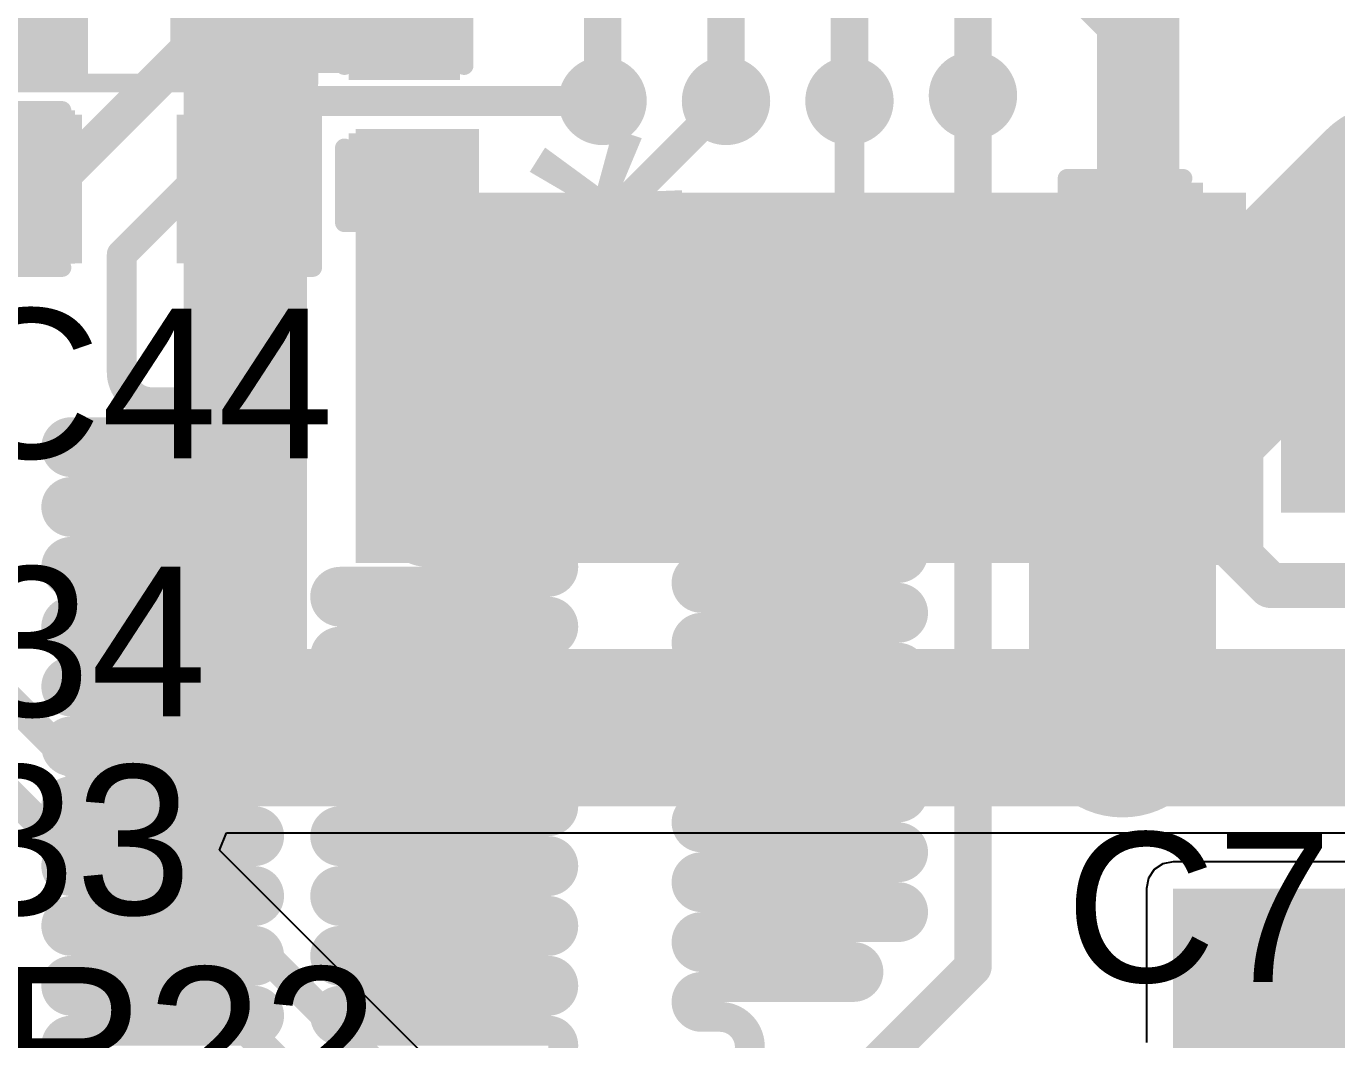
# Model space of a CAD drawing. Header units: millimetres. Extents: x -0.43 to 2.06, y -0.4 to 2.49.
# Drawn here: x 1.03 to 1.3803, y 1.5126 to 1.7835 of the extents above; entities that cross this region are included whole.
import ezdxf

# ---------------------------------------------------------------- set-up
doc = ezdxf.new("R2010")
doc.units = ezdxf.units.MM
doc.header["$MEASUREMENT"] = 0
for name, color, linetype in [('BottomLayer', 5, 'Continuous'), ('TopLayer', 1, 'Continuous'), ('TopOverlay', 2, 'Continuous'), ('TopPaste', 8, 'Continuous'), ('TopSolder', 216, 'Continuous'), ('ViaHoleLayer', 16, 'Continuous')]:
    doc.layers.add(name, color=color, linetype=linetype)
doc.styles.add('Arial', font='', dxfattribs={"height": 0.2})
doc.styles.get('Arial').set_extended_font_data('Arial')

# ---------------------------------------------------------------- blocks, each defined once
blk = doc.blocks.new('CAP_0603_15')
at = {"layer": 'TopLayer'}
for points in [[(-0.015, 0.0175), (-0.015, -0.0175), (-0.045, -0.0175), (-0.045, 0.0175)], [(0.045, 0.0175), (0.045, -0.0175), (0.015, -0.0175), (0.015, 0.0175)]]:
    blk.add_hatch(color=1, dxfattribs=at).paths.add_polyline_path(points)
at = {"layer": 'TopPaste'}
for points in [[(-0.015, 0.0175), (-0.015, -0.0175), (-0.045, -0.0175), (-0.045, 0.0175)], [(0.045, 0.0175), (0.045, -0.0175), (0.015, -0.0175), (0.015, 0.0175)]]:
    blk.add_hatch(color=8, dxfattribs=at).paths.add_polyline_path(points)
at = {"layer": 'TopSolder'}
for points in [[(-0.01264, 0.01986), (-0.01264, -0.01986), (-0.04736, -0.01986), (-0.04736, 0.01986)], [(0.04736, 0.01986), (0.04736, -0.01986), (0.01264, -0.01986), (0.01264, 0.01986)]]:
    blk.add_hatch(color=216, dxfattribs=at).paths.add_polyline_path(points)
at = {"layer": 'TopOverlay', "const_width": 0.005}
for points in [[(-0.049, -0.021), (-0.049, 0.021)], [(-0.049, 0.021), (-0.018, 0.021)], [(0.018, 0.021), (0.049, 0.021)], [(0.049, -0.021), (0.049, 0.021)], [(-0.049, -0.021), (-0.018, -0.021)], [(0.018, -0.021), (0.049, -0.021)]]:
    blk.add_lwpolyline(points, dxfattribs=at)
at = {"layer": 'TopOverlay', "const_width": 0.0025}
for points in [[(-0.05025, 0.021, 1), (-0.04775, 0.021, 1)], [(-0.05025, 0.021, 1), (-0.04775, 0.021, 1)], [(-0.01925, 0.021, 1), (-0.01675, 0.021, 1)], [(0.01675, 0.021, 1), (0.01925, 0.021, 1)], [(0.04775, 0.021, 1), (0.05025, 0.021, 1)], [(0.04775, 0.021, 1), (0.05025, 0.021, 1)], [(-0.05025, -0.021, 1), (-0.04775, -0.021, 1)], [(-0.05025, -0.021, 1), (-0.04775, -0.021, 1)], [(-0.01925, -0.021, 1), (-0.01675, -0.021, 1)], [(0.01675, -0.021, 1), (0.01925, -0.021, 1)], [(0.04775, -0.021, 1), (0.05025, -0.021, 1)], [(0.04775, -0.021, 1), (0.05025, -0.021, 1)]]:
    blk.add_lwpolyline(points, format="xyb", close=True, dxfattribs=at)
blk = doc.blocks.new('CAP_0603_17')
at = {"layer": 'TopLayer'}
for points in [[(-0.015, 0.0175), (-0.015, -0.0175), (-0.045, -0.0175), (-0.045, 0.0175)], [(0.045, 0.0175), (0.045, -0.0175), (0.015, -0.0175), (0.015, 0.0175)]]:
    blk.add_hatch(color=1, dxfattribs=at).paths.add_polyline_path(points)
at = {"layer": 'TopPaste'}
for points in [[(-0.015, 0.0175), (-0.015, -0.0175), (-0.045, -0.0175), (-0.045, 0.0175)], [(0.045, 0.0175), (0.045, -0.0175), (0.015, -0.0175), (0.015, 0.0175)]]:
    blk.add_hatch(color=8, dxfattribs=at).paths.add_polyline_path(points)
at = {"layer": 'TopSolder'}
for points in [[(-0.01264, 0.01986), (-0.01264, -0.01986), (-0.04736, -0.01986), (-0.04736, 0.01986)], [(0.04736, 0.01986), (0.04736, -0.01986), (0.01264, -0.01986), (0.01264, 0.01986)]]:
    blk.add_hatch(color=216, dxfattribs=at).paths.add_polyline_path(points)
at = {"layer": 'TopOverlay', "const_width": 0.005}
for points in [[(-0.049, 0.021), (-0.049, -0.021)], [(-0.049, 0.021), (-0.018, 0.021)], [(0.018, 0.021), (0.049, 0.021)], [(0.049, 0.021), (0.049, -0.021)], [(-0.049, -0.021), (-0.018, -0.021)], [(0.018, -0.021), (0.049, -0.021)]]:
    blk.add_lwpolyline(points, dxfattribs=at)
at = {"layer": 'TopOverlay', "const_width": 0.0025}
for points in [[(-0.05025, 0.021, 1), (-0.04775, 0.021, 1)], [(-0.05025, 0.021, 1), (-0.04775, 0.021, 1)], [(-0.01925, 0.021, 1), (-0.01675, 0.021, 1)], [(0.01675, 0.021, 1), (0.01925, 0.021, 1)], [(0.04775, 0.021, 1), (0.05025, 0.021, 1)], [(0.04775, 0.021, 1), (0.05025, 0.021, 1)], [(-0.05025, -0.021, 1), (-0.04775, -0.021, 1)], [(-0.05025, -0.021, 1), (-0.04775, -0.021, 1)], [(-0.01925, -0.021, 1), (-0.01675, -0.021, 1)], [(0.01675, -0.021, 1), (0.01925, -0.021, 1)], [(0.04775, -0.021, 1), (0.05025, -0.021, 1)], [(0.04775, -0.021, 1), (0.05025, -0.021, 1)]]:
    blk.add_lwpolyline(points, format="xyb", close=True, dxfattribs=at)
blk = doc.blocks.new('SOT_23_5_48')
at = {"layer": 'TopLayer'}
for points in [[(-0.07283, 0.04921), (-0.02953, 0.04921), (-0.02953, 0.02559), (-0.07283, 0.02559)], [(0.02953, 0.04921), (0.07283, 0.04921), (0.07283, 0.02559), (0.02953, 0.02559)], [(-0.07283, 0.01181), (-0.02953, 0.01181), (-0.02953, -0.01181), (-0.07283, -0.01181)], [(-0.07283, -0.02559), (-0.02953, -0.02559), (-0.02953, -0.04921), (-0.07283, -0.04921)], [(0.02953, -0.02559), (0.07283, -0.02559), (0.07283, -0.04921), (0.02953, -0.04921)]]:
    blk.add_hatch(color=1, dxfattribs=at).paths.add_polyline_path(points)
at = {"layer": 'TopPaste'}
for points in [[(-0.07283, 0.04921), (-0.02953, 0.04921), (-0.02953, 0.02559), (-0.07283, 0.02559)], [(0.02953, 0.04921), (0.07283, 0.04921), (0.07283, 0.02559), (0.02953, 0.02559)], [(-0.07283, 0.01181), (-0.02953, 0.01181), (-0.02953, -0.01181), (-0.07283, -0.01181)], [(-0.07283, -0.02559), (-0.02953, -0.02559), (-0.02953, -0.04921), (-0.07283, -0.04921)], [(0.02953, -0.02559), (0.07283, -0.02559), (0.07283, -0.04921), (0.02953, -0.04921)]]:
    blk.add_hatch(color=8, dxfattribs=at).paths.add_polyline_path(points)
at = {"layer": 'TopSolder'}
for points in [[(-0.07683, 0.05321), (-0.02553, 0.05321), (-0.02553, 0.02159), (-0.07683, 0.02159)], [(0.02553, 0.05321), (0.07683, 0.05321), (0.07683, 0.02159), (0.02553, 0.02159)], [(-0.07683, 0.01581), (-0.02553, 0.01581), (-0.02553, -0.01581), (-0.07683, -0.01581)], [(-0.07683, -0.02159), (-0.02553, -0.02159), (-0.02553, -0.05321), (-0.07683, -0.05321)], [(0.02553, -0.02159), (0.07683, -0.02159), (0.07683, -0.05321), (0.02553, -0.05321)]]:
    blk.add_hatch(color=216, dxfattribs=at).paths.add_polyline_path(points)
at = {"layer": 'TopOverlay', "const_width": 0.005}
for points in [[(0.03439, 0.059), (-0.03461, 0.059)], [(-0.03461, 0.059), (-0.03461, 0.05506)], [(0.03439, 0.059), (0.03439, 0.05506)], [(-0.079, 0.037), (-0.084, 0.042)], [(-0.084, 0.042), (-0.084, 0.032)], [(-0.079, 0.037), (-0.084, 0.032)], [(0.03465, 0.01732), (0.03465, -0.01646)], [(-0.03461, -0.05506), (-0.03461, -0.059)], [(0.03439, -0.05506), (0.03439, -0.059)], [(0.03439, -0.059), (-0.03461, -0.059)]]:
    blk.add_lwpolyline(points, dxfattribs=at)
at = {"layer": 'TopOverlay', "const_width": 0.0025}
for points in [[(-0.03586, 0.059, 1), (-0.03336, 0.059, 1)], [(-0.03586, 0.059, 1), (-0.03336, 0.059, 1)], [(0.03314, 0.059, 1), (0.03564, 0.059, 1)], [(0.03314, 0.059, 1), (0.03564, 0.059, 1)], [(-0.03586, 0.05506, 1), (-0.03336, 0.05506, 1)], [(0.03314, 0.05506, 1), (0.03564, 0.05506, 1)], [(-0.08525, 0.042, 1), (-0.08275, 0.042, 1)], [(-0.08525, 0.042, 1), (-0.08275, 0.042, 1)], [(-0.08025, 0.037, 1), (-0.07775, 0.037, 1)], [(-0.08025, 0.037, 1), (-0.07775, 0.037, 1)], [(-0.08525, 0.032, 1), (-0.08275, 0.032, 1)], [(-0.08525, 0.032, 1), (-0.08275, 0.032, 1)], [(0.0334, 0.01732, 1), (0.0359, 0.01732, 1)], [(0.0334, -0.01646, 1), (0.0359, -0.01646, 1)], [(-0.03586, -0.05506, 1), (-0.03336, -0.05506, 1)], [(0.03314, -0.05506, 1), (0.03564, -0.05506, 1)], [(-0.03586, -0.059, 1), (-0.03336, -0.059, 1)], [(-0.03586, -0.059, 1), (-0.03336, -0.059, 1)], [(0.03314, -0.059, 1), (0.03564, -0.059, 1)], [(0.03314, -0.059, 1), (0.03564, -0.059, 1)]]:
    blk.add_lwpolyline(points, format="xyb", close=True, dxfattribs=at)
blk = doc.blocks.new('RES_0603_71')
at = {"layer": 'TopLayer'}
for points in [[(-0.015, 0.0175), (-0.015, -0.0175), (-0.045, -0.0175), (-0.045, 0.0175)], [(0.045, 0.0175), (0.045, -0.0175), (0.015, -0.0175), (0.015, 0.0175)]]:
    blk.add_hatch(color=1, dxfattribs=at).paths.add_polyline_path(points)
at = {"layer": 'TopPaste'}
for points in [[(-0.015, 0.0175), (-0.015, -0.0175), (-0.045, -0.0175), (-0.045, 0.0175)], [(0.045, 0.0175), (0.045, -0.0175), (0.015, -0.0175), (0.015, 0.0175)]]:
    blk.add_hatch(color=8, dxfattribs=at).paths.add_polyline_path(points)
at = {"layer": 'TopSolder'}
for points in [[(-0.011, 0.0215), (-0.011, -0.0215), (-0.049, -0.0215), (-0.049, 0.0215)], [(0.049, 0.0215), (0.049, -0.0215), (0.011, -0.0215), (0.011, 0.0215)]]:
    blk.add_hatch(color=216, dxfattribs=at).paths.add_polyline_path(points)
at = {"layer": 'TopOverlay', "const_width": 0.005}
for points in [[(0.048, 0.021), (-0.048, 0.021)], [(-0.048, 0.021), (-0.048, -0.021)], [(0.048, 0.021), (0.048, -0.021)], [(0.048, -0.021), (-0.048, -0.021)]]:
    blk.add_lwpolyline(points, dxfattribs=at)
at = {"layer": 'TopOverlay', "const_width": 0.0025}
for points in [[(-0.04925, 0.021, 1), (-0.04675, 0.021, 1)], [(-0.04925, 0.021, 1), (-0.04675, 0.021, 1)], [(0.04675, 0.021, 1), (0.04925, 0.021, 1)], [(0.04675, 0.021, 1), (0.04925, 0.021, 1)], [(-0.04925, -0.021, 1), (-0.04675, -0.021, 1)], [(-0.04925, -0.021, 1), (-0.04675, -0.021, 1)], [(0.04675, -0.021, 1), (0.04925, -0.021, 1)], [(0.04675, -0.021, 1), (0.04925, -0.021, 1)]]:
    blk.add_lwpolyline(points, format="xyb", close=True, dxfattribs=at)
blk = doc.blocks.new('CAP_0402_114')
at = {"layer": 'TopLayer'}
for points in [[(-0.0275, -0.0125), (-0.0275, 0.0125), (-0.0095, 0.0125), (-0.0095, -0.0125)], [(0.0095, -0.0125), (0.0095, 0.0125), (0.0275, 0.0125), (0.0275, -0.0125)]]:
    blk.add_hatch(color=1, dxfattribs=at).paths.add_polyline_path(points)
at = {"layer": 'TopPaste'}
for points in [[(-0.0275, -0.0125), (-0.0275, 0.0125), (-0.0095, 0.0125), (-0.0095, -0.0125)], [(0.0095, -0.0125), (0.0095, 0.0125), (0.0275, 0.0125), (0.0275, -0.0125)]]:
    blk.add_hatch(color=8, dxfattribs=at).paths.add_polyline_path(points)
at = {"layer": 'TopSolder'}
for points in [[(-0.02986, -0.01486), (-0.02986, 0.01486), (-0.00714, 0.01486), (-0.00714, -0.01486)], [(0.00714, -0.01486), (0.00714, 0.01486), (0.02986, 0.01486), (0.02986, -0.01486)]]:
    blk.add_hatch(color=216, dxfattribs=at).paths.add_polyline_path(points)
at = {"layer": 'TopOverlay', "const_width": 0.005}
for points in [[(-0.031, -0.016), (-0.031, 0.016)], [(-0.011, 0.016), (-0.031, 0.016)], [(0.031, 0.016), (0.011, 0.016)], [(0.031, -0.016), (0.031, 0.016)], [(-0.011, -0.016), (-0.031, -0.016)], [(0.031, -0.016), (0.011, -0.016)]]:
    blk.add_lwpolyline(points, dxfattribs=at)
at = {"layer": 'TopOverlay', "const_width": 0.0025}
for points in [[(-0.03225, 0.016, 1), (-0.02975, 0.016, 1)], [(-0.03225, 0.016, 1), (-0.02975, 0.016, 1)], [(-0.01225, 0.016, 1), (-0.00975, 0.016, 1)], [(0.00975, 0.016, 1), (0.01225, 0.016, 1)], [(0.02975, 0.016, 1), (0.03225, 0.016, 1)], [(0.02975, 0.016, 1), (0.03225, 0.016, 1)], [(-0.03225, -0.016, 1), (-0.02975, -0.016, 1)], [(-0.03225, -0.016, 1), (-0.02975, -0.016, 1)], [(-0.01225, -0.016, 1), (-0.00975, -0.016, 1)], [(0.00975, -0.016, 1), (0.01225, -0.016, 1)], [(0.02975, -0.016, 1), (0.03225, -0.016, 1)], [(0.02975, -0.016, 1), (0.03225, -0.016, 1)]]:
    blk.add_lwpolyline(points, format="xyb", close=True, dxfattribs=at)
blk = doc.blocks.new('CAP_0603_115')
at = {"layer": 'TopLayer'}
for points in [[(-0.015, 0.0175), (-0.015, -0.0175), (-0.045, -0.0175), (-0.045, 0.0175)], [(0.045, 0.0175), (0.045, -0.0175), (0.015, -0.0175), (0.015, 0.0175)]]:
    blk.add_hatch(color=1, dxfattribs=at).paths.add_polyline_path(points)
at = {"layer": 'TopPaste'}
for points in [[(-0.015, 0.0175), (-0.015, -0.0175), (-0.045, -0.0175), (-0.045, 0.0175)], [(0.045, 0.0175), (0.045, -0.0175), (0.015, -0.0175), (0.015, 0.0175)]]:
    blk.add_hatch(color=8, dxfattribs=at).paths.add_polyline_path(points)
at = {"layer": 'TopSolder'}
for points in [[(-0.01264, 0.01986), (-0.01264, -0.01986), (-0.04736, -0.01986), (-0.04736, 0.01986)], [(0.04736, 0.01986), (0.04736, -0.01986), (0.01264, -0.01986), (0.01264, 0.01986)]]:
    blk.add_hatch(color=216, dxfattribs=at).paths.add_polyline_path(points)
at = {"layer": 'TopOverlay', "const_width": 0.005}
for points in [[(-0.018, 0.021), (-0.049, 0.021)], [(-0.049, 0.021), (-0.049, -0.021)], [(0.049, 0.021), (0.018, 0.021)], [(0.049, 0.021), (0.049, -0.021)], [(-0.018, -0.021), (-0.049, -0.021)], [(0.049, -0.021), (0.018, -0.021)]]:
    blk.add_lwpolyline(points, dxfattribs=at)
at = {"layer": 'TopOverlay', "const_width": 0.0025}
for points in [[(-0.05025, 0.021, 1), (-0.04775, 0.021, 1)], [(-0.05025, 0.021, 1), (-0.04775, 0.021, 1)], [(-0.01925, 0.021, 1), (-0.01675, 0.021, 1)], [(0.01675, 0.021, 1), (0.01925, 0.021, 1)], [(0.04775, 0.021, 1), (0.05025, 0.021, 1)], [(0.04775, 0.021, 1), (0.05025, 0.021, 1)], [(-0.05025, -0.021, 1), (-0.04775, -0.021, 1)], [(-0.05025, -0.021, 1), (-0.04775, -0.021, 1)], [(-0.01925, -0.021, 1), (-0.01675, -0.021, 1)], [(0.01675, -0.021, 1), (0.01925, -0.021, 1)], [(0.04775, -0.021, 1), (0.05025, -0.021, 1)], [(0.04775, -0.021, 1), (0.05025, -0.021, 1)]]:
    blk.add_lwpolyline(points, format="xyb", close=True, dxfattribs=at)

msp = doc.modelspace()

# ---------------------------------------------------------------- hatches: boundary and pattern name
at = {"layer": 'BottomLayer'}
h = msp.add_hatch(color=5, dxfattribs=at)
edge = h.paths.add_edge_path()
edge.add_arc((1.283, 1.765), 0.01181, 0, 360)
h = msp.add_hatch(color=5, dxfattribs=at)
edge = h.paths.add_edge_path()
edge.add_arc((1.184, 1.76355), 0.01181, 0, 360)
h = msp.add_hatch(color=5, dxfattribs=at)
edge = h.paths.add_edge_path()
edge.add_arc((1.217, 1.76355), 0.01181, 0, 360)
h = msp.add_hatch(color=5, dxfattribs=at)
edge = h.paths.add_edge_path()
edge.add_arc((1.25, 1.76355), 0.01181, 0, 360)
h = msp.add_hatch(color=5, dxfattribs=at)
edge = h.paths.add_edge_path()
edge.add_arc((1.323, 1.597), 0.01181, 0, 360)
at = {"layer": 'TopLayer'}
for points in [[(1.015, 1.771), (1.044, 1.771), (1.044, 1.848), (1.015, 1.848)], [(0.952, 1.771), (1.044, 1.771), (1.044, 1.809), (0.952, 1.809)], [(1.072, 1.808), (1.072, 1.575), (1.105, 1.575), (1.105, 1.808)], [(1.074, 1.771), (1.144, 1.771), (1.144, 1.808), (1.074, 1.808)], [(0.974, 1.72), (1.043, 1.72), (1.043, 1.761), (0.974, 1.761)], [(1.118, 1.731), (1.151, 1.731), (1.151, 1.756), (1.118, 1.756)], [(1.118, 1.64), (1.356, 1.64), (1.356, 1.739), (1.118, 1.739)], [(1.309, 1.64), (1.356, 1.64), (1.356, 1.739), (1.309, 1.739)], [(1.367, 1.656), (1.414, 1.656), (1.414, 1.741), (1.367, 1.741)], [(1.072, 1.575), (1.458, 1.575), (1.458, 1.617), (1.072, 1.617)], [(1.33651, 1.51331), (1.61551, 1.51331), (1.61551, 1.553), (1.33651, 1.553)], [(1.33651, 1.41931), (1.37951, 1.41931), (1.37951, 1.553), (1.33651, 1.553)]]:
    msp.add_hatch(color=1, dxfattribs=at).paths.add_polyline_path(points)
h = msp.add_hatch(color=1, dxfattribs=at)
edge = h.paths.add_edge_path()
edge.add_arc((1.283, 1.765), 0.01181, 0, 360)
h = msp.add_hatch(color=1, dxfattribs=at)
edge = h.paths.add_edge_path()
edge.add_arc((1.184, 1.76355), 0.01181, 0, 360)
h = msp.add_hatch(color=1, dxfattribs=at)
edge = h.paths.add_edge_path()
edge.add_arc((1.217, 1.76355), 0.01181, 0, 360)
h = msp.add_hatch(color=1, dxfattribs=at)
edge = h.paths.add_edge_path()
edge.add_arc((1.25, 1.76355), 0.01181, 0, 360)
h = msp.add_hatch(color=1, dxfattribs=at)
edge = h.paths.add_edge_path()
edge.add_arc((1.323, 1.597), 0.01181, 0, 360)
at = {"layer": 'ViaHoleLayer'}
h = msp.add_hatch(color=16, dxfattribs=at)
edge = h.paths.add_edge_path()
edge.add_arc((1.184, 1.76355), 0.00591, 0, 360)
h = msp.add_hatch(color=16, dxfattribs=at)
edge = h.paths.add_edge_path()
edge.add_arc((1.217, 1.76355), 0.00591, 0, 360)
h = msp.add_hatch(color=16, dxfattribs=at)
edge = h.paths.add_edge_path()
edge.add_arc((1.25, 1.76355), 0.00591, 0, 360)
h = msp.add_hatch(color=16, dxfattribs=at)
edge = h.paths.add_edge_path()
edge.add_arc((1.283, 1.765), 0.00591, 0, 360)
h = msp.add_hatch(color=16, dxfattribs=at)
edge = h.paths.add_edge_path()
edge.add_arc((1.323, 1.597), 0.00591, 0, 360)

# ---------------------------------------------------------------- linework, layer by layer
at = {"layer": 'BottomLayer'}
for points, const_width in [([(1.022, 1.726), (1.1, 1.804)], 0.01), ([(1.283, 1.532), (1.283, 1.765)], 0.01), ([(1.0555, 1.7225), (1.09655, 1.76355)], 0.008), ([(1.09655, 1.76355), (1.184, 1.76355)], 0.008), ([(1.129, 1.67555), (1.217, 1.76355)], 0.008), ([(1.25, 1.74796), (1.25, 1.76355)], 0.008), ([(1.323, 1.666), (1.395, 1.738)], 0.05), ([(1.395, 1.738), (1.45, 1.738)], 0.05), ([(1.25, 1.73469), (1.25, 1.74796)], 0.008), ([(1.258, 1.72669), (1.263, 1.72669)], 0.008), ([(1.0555, 1.706), (1.0555, 1.7225)], 0.008), ([(1.21046, 1.71869), (1.263, 1.71869)], 0.008), ([(1.21046, 1.71069), (1.263, 1.71069)], 0.008), ([(1.0555, 1.691), (1.0555, 1.706)], 0.008), ([(1.21046, 1.70269), (1.263, 1.70269)], 0.008), ([(1.21046, 1.69469), (1.263, 1.69469)], 0.008), ([(1.21046, 1.68669), (1.263, 1.68669)], 0.008), ([(1.323, 1.597), (1.323, 1.666)], 0.05), ([(1.0635, 1.683), (1.09087, 1.683)], 0.008), ([(1.21046, 1.67869), (1.263, 1.67869)], 0.008), ([(1.042, 1.675), (1.09087, 1.675)], 0.008), ([(1.129, 1.665), (1.129, 1.67555)], 0.008), ([(1.21046, 1.67069), (1.263, 1.67069)], 0.008), ([(1.042, 1.667), (1.09087, 1.667)], 0.008), ([(1.129, 1.651), (1.129, 1.665)], 0.008), ([(1.21046, 1.66269), (1.263, 1.66269)], 0.008), ([(1.042, 1.659), (1.09087, 1.659)], 0.008), ([(1.21046, 1.65469), (1.263, 1.65469)], 0.008), ([(1.042, 1.651), (1.09087, 1.651)], 0.008), ([(1.21046, 1.64669), (1.263, 1.64669)], 0.008), ([(1.042, 1.643), (1.09087, 1.643)], 0.008), ([(1.137, 1.643), (1.1695, 1.643)], 0.008), ([(1.21046, 1.63869), (1.263, 1.63869)], 0.008), ([(1.042, 1.635), (1.09087, 1.635)], 0.008), ([(1.11387, 1.635), (1.1695, 1.635)], 0.008), ([(1.21046, 1.63069), (1.263, 1.63069)], 0.008), ([(1.042, 1.627), (1.09087, 1.627)], 0.008), ([(1.11387, 1.627), (1.1695, 1.627)], 0.008), ([(1.21046, 1.62269), (1.263, 1.62269)], 0.008), ([(1.042, 1.619), (1.09087, 1.619)], 0.008), ([(1.11387, 1.619), (1.1695, 1.619)], 0.008), ([(1.21046, 1.61469), (1.263, 1.61469)], 0.008), ([(1.042, 1.611), (1.09087, 1.611)], 0.008), ([(1.11387, 1.611), (1.1695, 1.611)], 0.008), ([(1.21046, 1.60669), (1.263, 1.60669)], 0.008), ([(1.042, 1.603), (1.09087, 1.603)], 0.008), ([(1.11387, 1.603), (1.1695, 1.603)], 0.008), ([(1.21046, 1.59869), (1.263, 1.59869)], 0.008), ([(1.042, 1.595), (1.09087, 1.595)], 0.008), ([(1.11387, 1.595), (1.1695, 1.595)], 0.008), ([(1.21046, 1.59069), (1.263, 1.59069)], 0.008), ([(1.304, 1.45), (1.433, 1.579)], 0.035), ([(1.042, 1.587), (1.09087, 1.587)], 0.008), ([(1.11387, 1.587), (1.1695, 1.587)], 0.008), ([(1.21046, 1.58269), (1.263, 1.58269)], 0.008), ([(1.042, 1.579), (1.09087, 1.579)], 0.008), ([(1.11387, 1.579), (1.1695, 1.579)], 0.008), ([(1.21046, 1.57469), (1.263, 1.57469)], 0.008), ([(1.042, 1.571), (1.09087, 1.571)], 0.008), ([(1.11387, 1.571), (1.1695, 1.571)], 0.008), ([(1.21046, 1.56669), (1.263, 1.56669)], 0.008), ([(1.042, 1.563), (1.09087, 1.563)], 0.008), ([(1.11387, 1.563), (1.1695, 1.563)], 0.008), ([(1.21046, 1.55869), (1.263, 1.55869)], 0.008), ([(1.042, 1.555), (1.09087, 1.555)], 0.008), ([(1.11387, 1.555), (1.1695, 1.555)], 0.008), ([(1.21046, 1.55069), (1.263, 1.55069)], 0.008), ([(1.042, 1.547), (1.09087, 1.547)], 0.008), ([(1.11387, 1.547), (1.1695, 1.547)], 0.008), ([(1.21046, 1.54269), (1.263, 1.54269)], 0.008), ([(1.042, 1.539), (1.09087, 1.539)], 0.008), ([(1.11387, 1.539), (1.1695, 1.539)], 0.008), ([(1.21046, 1.53469), (1.25106, 1.53469)], 0.008), ([(1.042, 1.531), (1.09087, 1.531)], 0.008), ([(1.11387, 1.531), (1.1695, 1.531)], 0.008), ([(1.2045, 1.4535), (1.283, 1.532)], 0.01), ([(1.21046, 1.52669), (1.25106, 1.52669)], 0.008), ([(1.042, 1.523), (1.09087, 1.523)], 0.008), ([(1.11387, 1.523), (1.1695, 1.523)], 0.008), ([(1.21046, 1.51869), (1.21537, 1.51869)], 0.008), ([(1.042, 1.515), (1.09087, 1.515)], 0.008), ([(1.11387, 1.515), (1.1695, 1.515)], 0.008)]:
    msp.add_lwpolyline(points, dxfattribs=dict(at, const_width=const_width))
for points, const_width in [([(1.2805, 1.765, 1), (1.2855, 1.765, 1)], 0.005), ([(1.09455, 1.76355, 1), (1.09855, 1.76355, 1)], 0.004), ([(1.09455, 1.76355, 1), (1.09855, 1.76355, 1)], 0.004), ([(1.182, 1.76355, 1), (1.186, 1.76355, 1)], 0.004), ([(1.215, 1.76355, 1), (1.219, 1.76355, 1)], 0.004), ([(1.248, 1.76355, 1), (1.252, 1.76355, 1)], 0.004), ([(1.3825, 1.738, 1), (1.4075, 1.738, 1)], 0.025), ([(1.3825, 1.738, 1), (1.4075, 1.738, 1)], 0.025), ([(1.248, 1.74796, 1), (1.252, 1.74796, 1)], 0.004), ([(1.248, 1.74796, 1), (1.252, 1.74796, 1)], 0.004), ([(1.248, 1.73469, 1), (1.252, 1.73469, 1)], 0.004), ([(1.248, 1.73469, 1), (1.252, 1.73469, 1)], 0.004), ([(1.256, 1.72669, 1), (1.26, 1.72669, 1)], 0.004), ([(1.256, 1.72669, 1), (1.26, 1.72669, 1)], 0.004), ([(1.261, 1.72669, 1), (1.265, 1.72669, 1)], 0.004), ([(1.261, 1.72669, 1), (1.265, 1.72669, 1)], 0.004), ([(1.0535, 1.7225, 1), (1.0575, 1.7225, 1)], 0.004), ([(1.0535, 1.7225, 1), (1.0575, 1.7225, 1)], 0.004), ([(1.20846, 1.71869, 1), (1.21246, 1.71869, 1)], 0.004), ([(1.20846, 1.71869, 1), (1.21246, 1.71869, 1)], 0.004), ([(1.261, 1.71869, 1), (1.265, 1.71869, 1)], 0.004), ([(1.261, 1.71869, 1), (1.265, 1.71869, 1)], 0.004), ([(1.20846, 1.71069, 1), (1.21246, 1.71069, 1)], 0.004), ([(1.20846, 1.71069, 1), (1.21246, 1.71069, 1)], 0.004), ([(1.261, 1.71069, 1), (1.265, 1.71069, 1)], 0.004), ([(1.261, 1.71069, 1), (1.265, 1.71069, 1)], 0.004), ([(1.0535, 1.706, 1), (1.0575, 1.706, 1)], 0.004), ([(1.0535, 1.706, 1), (1.0575, 1.706, 1)], 0.004), ([(1.20846, 1.70269, 1), (1.21246, 1.70269, 1)], 0.004), ([(1.20846, 1.70269, 1), (1.21246, 1.70269, 1)], 0.004), ([(1.261, 1.70269, 1), (1.265, 1.70269, 1)], 0.004), ([(1.261, 1.70269, 1), (1.265, 1.70269, 1)], 0.004), ([(1.20846, 1.69469, 1), (1.21246, 1.69469, 1)], 0.004), ([(1.20846, 1.69469, 1), (1.21246, 1.69469, 1)], 0.004), ([(1.261, 1.69469, 1), (1.265, 1.69469, 1)], 0.004), ([(1.261, 1.69469, 1), (1.265, 1.69469, 1)], 0.004), ([(1.0535, 1.691, 1), (1.0575, 1.691, 1)], 0.004), ([(1.0535, 1.691, 1), (1.0575, 1.691, 1)], 0.004), ([(1.20846, 1.68669, 1), (1.21246, 1.68669, 1)], 0.004), ([(1.20846, 1.68669, 1), (1.21246, 1.68669, 1)], 0.004), ([(1.261, 1.68669, 1), (1.265, 1.68669, 1)], 0.004), ([(1.261, 1.68669, 1), (1.265, 1.68669, 1)], 0.004), ([(1.3105, 1.666, 1), (1.3355, 1.666, 1)], 0.025), ([(1.3105, 1.666, 1), (1.3355, 1.666, 1)], 0.025), ([(1.0615, 1.683, 1), (1.0655, 1.683, 1)], 0.004), ([(1.0615, 1.683, 1), (1.0655, 1.683, 1)], 0.004), ([(1.08887, 1.683, 1), (1.09287, 1.683, 1)], 0.004), ([(1.08887, 1.683, 1), (1.09287, 1.683, 1)], 0.004), ([(1.20846, 1.67869, 1), (1.21246, 1.67869, 1)], 0.004), ([(1.20846, 1.67869, 1), (1.21246, 1.67869, 1)], 0.004), ([(1.261, 1.67869, 1), (1.265, 1.67869, 1)], 0.004), ([(1.261, 1.67869, 1), (1.265, 1.67869, 1)], 0.004), ([(1.04, 1.675, 1), (1.044, 1.675, 1)], 0.004), ([(1.04, 1.675, 1), (1.044, 1.675, 1)], 0.004), ([(1.08887, 1.675, 1), (1.09287, 1.675, 1)], 0.004), ([(1.08887, 1.675, 1), (1.09287, 1.675, 1)], 0.004), ([(1.127, 1.67555, 1), (1.131, 1.67555, 1)], 0.004), ([(1.127, 1.67555, 1), (1.131, 1.67555, 1)], 0.004), ([(1.20846, 1.67069, 1), (1.21246, 1.67069, 1)], 0.004), ([(1.20846, 1.67069, 1), (1.21246, 1.67069, 1)], 0.004), ([(1.261, 1.67069, 1), (1.265, 1.67069, 1)], 0.004), ([(1.261, 1.67069, 1), (1.265, 1.67069, 1)], 0.004), ([(1.04, 1.667, 1), (1.044, 1.667, 1)], 0.004), ([(1.04, 1.667, 1), (1.044, 1.667, 1)], 0.004), ([(1.08887, 1.667, 1), (1.09287, 1.667, 1)], 0.004), ([(1.08887, 1.667, 1), (1.09287, 1.667, 1)], 0.004), ([(1.127, 1.665, 1), (1.131, 1.665, 1)], 0.004), ([(1.127, 1.665, 1), (1.131, 1.665, 1)], 0.004), ([(1.20846, 1.66269, 1), (1.21246, 1.66269, 1)], 0.004), ([(1.20846, 1.66269, 1), (1.21246, 1.66269, 1)], 0.004), ([(1.261, 1.66269, 1), (1.265, 1.66269, 1)], 0.004), ([(1.261, 1.66269, 1), (1.265, 1.66269, 1)], 0.004), ([(1.04, 1.659, 1), (1.044, 1.659, 1)], 0.004), ([(1.04, 1.659, 1), (1.044, 1.659, 1)], 0.004), ([(1.08887, 1.659, 1), (1.09287, 1.659, 1)], 0.004), ([(1.08887, 1.659, 1), (1.09287, 1.659, 1)], 0.004), ([(1.20846, 1.65469, 1), (1.21246, 1.65469, 1)], 0.004), ([(1.20846, 1.65469, 1), (1.21246, 1.65469, 1)], 0.004), ([(1.261, 1.65469, 1), (1.265, 1.65469, 1)], 0.004), ([(1.261, 1.65469, 1), (1.265, 1.65469, 1)], 0.004), ([(1.04, 1.651, 1), (1.044, 1.651, 1)], 0.004), ([(1.04, 1.651, 1), (1.044, 1.651, 1)], 0.004), ([(1.08887, 1.651, 1), (1.09287, 1.651, 1)], 0.004), ([(1.08887, 1.651, 1), (1.09287, 1.651, 1)], 0.004), ([(1.127, 1.651, 1), (1.131, 1.651, 1)], 0.004), ([(1.127, 1.651, 1), (1.131, 1.651, 1)], 0.004), ([(1.20846, 1.64669, 1), (1.21246, 1.64669, 1)], 0.004), ([(1.20846, 1.64669, 1), (1.21246, 1.64669, 1)], 0.004), ([(1.261, 1.64669, 1), (1.265, 1.64669, 1)], 0.004), ([(1.261, 1.64669, 1), (1.265, 1.64669, 1)], 0.004), ([(1.04, 1.643, 1), (1.044, 1.643, 1)], 0.004), ([(1.04, 1.643, 1), (1.044, 1.643, 1)], 0.004), ([(1.08887, 1.643, 1), (1.09287, 1.643, 1)], 0.004), ([(1.08887, 1.643, 1), (1.09287, 1.643, 1)], 0.004), ([(1.135, 1.643, 1), (1.139, 1.643, 1)], 0.004), ([(1.135, 1.643, 1), (1.139, 1.643, 1)], 0.004), ([(1.1675, 1.643, 1), (1.1715, 1.643, 1)], 0.004), ([(1.1675, 1.643, 1), (1.1715, 1.643, 1)], 0.004), ([(1.20846, 1.63869, 1), (1.21246, 1.63869, 1)], 0.004), ([(1.20846, 1.63869, 1), (1.21246, 1.63869, 1)], 0.004), ([(1.261, 1.63869, 1), (1.265, 1.63869, 1)], 0.004), ([(1.261, 1.63869, 1), (1.265, 1.63869, 1)], 0.004), ([(1.04, 1.635, 1), (1.044, 1.635, 1)], 0.004), ([(1.04, 1.635, 1), (1.044, 1.635, 1)], 0.004), ([(1.08887, 1.635, 1), (1.09287, 1.635, 1)], 0.004), ([(1.08887, 1.635, 1), (1.09287, 1.635, 1)], 0.004), ([(1.11187, 1.635, 1), (1.11587, 1.635, 1)], 0.004), ([(1.11187, 1.635, 1), (1.11587, 1.635, 1)], 0.004), ([(1.1675, 1.635, 1), (1.1715, 1.635, 1)], 0.004), ([(1.1675, 1.635, 1), (1.1715, 1.635, 1)], 0.004), ([(1.20846, 1.63069, 1), (1.21246, 1.63069, 1)], 0.004), ([(1.20846, 1.63069, 1), (1.21246, 1.63069, 1)], 0.004), ([(1.261, 1.63069, 1), (1.265, 1.63069, 1)], 0.004), ([(1.261, 1.63069, 1), (1.265, 1.63069, 1)], 0.004), ([(1.04, 1.627, 1), (1.044, 1.627, 1)], 0.004), ([(1.04, 1.627, 1), (1.044, 1.627, 1)], 0.004), ([(1.08887, 1.627, 1), (1.09287, 1.627, 1)], 0.004), ([(1.08887, 1.627, 1), (1.09287, 1.627, 1)], 0.004), ([(1.11187, 1.627, 1), (1.11587, 1.627, 1)], 0.004), ([(1.11187, 1.627, 1), (1.11587, 1.627, 1)], 0.004), ([(1.1675, 1.627, 1), (1.1715, 1.627, 1)], 0.004), ([(1.1675, 1.627, 1), (1.1715, 1.627, 1)], 0.004), ([(1.20846, 1.62269, 1), (1.21246, 1.62269, 1)], 0.004), ([(1.20846, 1.62269, 1), (1.21246, 1.62269, 1)], 0.004), ([(1.261, 1.62269, 1), (1.265, 1.62269, 1)], 0.004), ([(1.261, 1.62269, 1), (1.265, 1.62269, 1)], 0.004), ([(1.04, 1.619, 1), (1.044, 1.619, 1)], 0.004), ([(1.04, 1.619, 1), (1.044, 1.619, 1)], 0.004), ([(1.08887, 1.619, 1), (1.09287, 1.619, 1)], 0.004), ([(1.08887, 1.619, 1), (1.09287, 1.619, 1)], 0.004), ([(1.11187, 1.619, 1), (1.11587, 1.619, 1)], 0.004), ([(1.11187, 1.619, 1), (1.11587, 1.619, 1)], 0.004), ([(1.1675, 1.619, 1), (1.1715, 1.619, 1)], 0.004), ([(1.1675, 1.619, 1), (1.1715, 1.619, 1)], 0.004), ([(1.3105, 1.597, 1), (1.3355, 1.597, 1)], 0.025), ([(1.20846, 1.61469, 1), (1.21246, 1.61469, 1)], 0.004), ([(1.20846, 1.61469, 1), (1.21246, 1.61469, 1)], 0.004), ([(1.261, 1.61469, 1), (1.265, 1.61469, 1)], 0.004), ([(1.261, 1.61469, 1), (1.265, 1.61469, 1)], 0.004), ([(1.04, 1.611, 1), (1.044, 1.611, 1)], 0.004), ([(1.04, 1.611, 1), (1.044, 1.611, 1)], 0.004), ([(1.08887, 1.611, 1), (1.09287, 1.611, 1)], 0.004), ([(1.08887, 1.611, 1), (1.09287, 1.611, 1)], 0.004), ([(1.11187, 1.611, 1), (1.11587, 1.611, 1)], 0.004), ([(1.11187, 1.611, 1), (1.11587, 1.611, 1)], 0.004), ([(1.1675, 1.611, 1), (1.1715, 1.611, 1)], 0.004), ([(1.1675, 1.611, 1), (1.1715, 1.611, 1)], 0.004), ([(1.20846, 1.60669, 1), (1.21246, 1.60669, 1)], 0.004), ([(1.20846, 1.60669, 1), (1.21246, 1.60669, 1)], 0.004), ([(1.261, 1.60669, 1), (1.265, 1.60669, 1)], 0.004), ([(1.261, 1.60669, 1), (1.265, 1.60669, 1)], 0.004), ([(1.04, 1.603, 1), (1.044, 1.603, 1)], 0.004), ([(1.04, 1.603, 1), (1.044, 1.603, 1)], 0.004), ([(1.08887, 1.603, 1), (1.09287, 1.603, 1)], 0.004), ([(1.08887, 1.603, 1), (1.09287, 1.603, 1)], 0.004), ([(1.11187, 1.603, 1), (1.11587, 1.603, 1)], 0.004), ([(1.11187, 1.603, 1), (1.11587, 1.603, 1)], 0.004), ([(1.1675, 1.603, 1), (1.1715, 1.603, 1)], 0.004), ([(1.1675, 1.603, 1), (1.1715, 1.603, 1)], 0.004), ([(1.20846, 1.59869, 1), (1.21246, 1.59869, 1)], 0.004), ([(1.20846, 1.59869, 1), (1.21246, 1.59869, 1)], 0.004), ([(1.261, 1.59869, 1), (1.265, 1.59869, 1)], 0.004), ([(1.261, 1.59869, 1), (1.265, 1.59869, 1)], 0.004), ([(1.04, 1.595, 1), (1.044, 1.595, 1)], 0.004), ([(1.04, 1.595, 1), (1.044, 1.595, 1)], 0.004), ([(1.08887, 1.595, 1), (1.09287, 1.595, 1)], 0.004), ([(1.08887, 1.595, 1), (1.09287, 1.595, 1)], 0.004), ([(1.11187, 1.595, 1), (1.11587, 1.595, 1)], 0.004), ([(1.11187, 1.595, 1), (1.11587, 1.595, 1)], 0.004), ([(1.1675, 1.595, 1), (1.1715, 1.595, 1)], 0.004), ([(1.1675, 1.595, 1), (1.1715, 1.595, 1)], 0.004), ([(1.20846, 1.59069, 1), (1.21246, 1.59069, 1)], 0.004), ([(1.20846, 1.59069, 1), (1.21246, 1.59069, 1)], 0.004), ([(1.261, 1.59069, 1), (1.265, 1.59069, 1)], 0.004), ([(1.261, 1.59069, 1), (1.265, 1.59069, 1)], 0.004), ([(1.04, 1.587, 1), (1.044, 1.587, 1)], 0.004), ([(1.04, 1.587, 1), (1.044, 1.587, 1)], 0.004), ([(1.08887, 1.587, 1), (1.09287, 1.587, 1)], 0.004), ([(1.08887, 1.587, 1), (1.09287, 1.587, 1)], 0.004), ([(1.11187, 1.587, 1), (1.11587, 1.587, 1)], 0.004), ([(1.11187, 1.587, 1), (1.11587, 1.587, 1)], 0.004), ([(1.1675, 1.587, 1), (1.1715, 1.587, 1)], 0.004), ([(1.1675, 1.587, 1), (1.1715, 1.587, 1)], 0.004), ([(1.20846, 1.58269, 1), (1.21246, 1.58269, 1)], 0.004), ([(1.20846, 1.58269, 1), (1.21246, 1.58269, 1)], 0.004), ([(1.261, 1.58269, 1), (1.265, 1.58269, 1)], 0.004), ([(1.261, 1.58269, 1), (1.265, 1.58269, 1)], 0.004), ([(1.04, 1.579, 1), (1.044, 1.579, 1)], 0.004), ([(1.04, 1.579, 1), (1.044, 1.579, 1)], 0.004), ([(1.08887, 1.579, 1), (1.09287, 1.579, 1)], 0.004), ([(1.08887, 1.579, 1), (1.09287, 1.579, 1)], 0.004), ([(1.11187, 1.579, 1), (1.11587, 1.579, 1)], 0.004), ([(1.11187, 1.579, 1), (1.11587, 1.579, 1)], 0.004), ([(1.1675, 1.579, 1), (1.1715, 1.579, 1)], 0.004), ([(1.1675, 1.579, 1), (1.1715, 1.579, 1)], 0.004), ([(1.20846, 1.57469, 1), (1.21246, 1.57469, 1)], 0.004), ([(1.20846, 1.57469, 1), (1.21246, 1.57469, 1)], 0.004), ([(1.261, 1.57469, 1), (1.265, 1.57469, 1)], 0.004), ([(1.261, 1.57469, 1), (1.265, 1.57469, 1)], 0.004), ([(1.04, 1.571, 1), (1.044, 1.571, 1)], 0.004), ([(1.04, 1.571, 1), (1.044, 1.571, 1)], 0.004), ([(1.08887, 1.571, 1), (1.09287, 1.571, 1)], 0.004), ([(1.08887, 1.571, 1), (1.09287, 1.571, 1)], 0.004), ([(1.11187, 1.571, 1), (1.11587, 1.571, 1)], 0.004), ([(1.11187, 1.571, 1), (1.11587, 1.571, 1)], 0.004), ([(1.1675, 1.571, 1), (1.1715, 1.571, 1)], 0.004), ([(1.1675, 1.571, 1), (1.1715, 1.571, 1)], 0.004), ([(1.20846, 1.56669, 1), (1.21246, 1.56669, 1)], 0.004), ([(1.20846, 1.56669, 1), (1.21246, 1.56669, 1)], 0.004), ([(1.261, 1.56669, 1), (1.265, 1.56669, 1)], 0.004), ([(1.261, 1.56669, 1), (1.265, 1.56669, 1)], 0.004), ([(1.04, 1.563, 1), (1.044, 1.563, 1)], 0.004), ([(1.04, 1.563, 1), (1.044, 1.563, 1)], 0.004), ([(1.08887, 1.563, 1), (1.09287, 1.563, 1)], 0.004), ([(1.08887, 1.563, 1), (1.09287, 1.563, 1)], 0.004), ([(1.11187, 1.563, 1), (1.11587, 1.563, 1)], 0.004), ([(1.11187, 1.563, 1), (1.11587, 1.563, 1)], 0.004), ([(1.1675, 1.563, 1), (1.1715, 1.563, 1)], 0.004), ([(1.1675, 1.563, 1), (1.1715, 1.563, 1)], 0.004), ([(1.20846, 1.55869, 1), (1.21246, 1.55869, 1)], 0.004), ([(1.20846, 1.55869, 1), (1.21246, 1.55869, 1)], 0.004), ([(1.261, 1.55869, 1), (1.265, 1.55869, 1)], 0.004), ([(1.261, 1.55869, 1), (1.265, 1.55869, 1)], 0.004), ([(1.04, 1.555, 1), (1.044, 1.555, 1)], 0.004), ([(1.04, 1.555, 1), (1.044, 1.555, 1)], 0.004), ([(1.08887, 1.555, 1), (1.09287, 1.555, 1)], 0.004), ([(1.08887, 1.555, 1), (1.09287, 1.555, 1)], 0.004), ([(1.11187, 1.555, 1), (1.11587, 1.555, 1)], 0.004), ([(1.11187, 1.555, 1), (1.11587, 1.555, 1)], 0.004), ([(1.1675, 1.555, 1), (1.1715, 1.555, 1)], 0.004), ([(1.1675, 1.555, 1), (1.1715, 1.555, 1)], 0.004), ([(1.20846, 1.55069, 1), (1.21246, 1.55069, 1)], 0.004), ([(1.20846, 1.55069, 1), (1.21246, 1.55069, 1)], 0.004), ([(1.261, 1.55069, 1), (1.265, 1.55069, 1)], 0.004), ([(1.261, 1.55069, 1), (1.265, 1.55069, 1)], 0.004), ([(1.04, 1.547, 1), (1.044, 1.547, 1)], 0.004), ([(1.04, 1.547, 1), (1.044, 1.547, 1)], 0.004), ([(1.08887, 1.547, 1), (1.09287, 1.547, 1)], 0.004), ([(1.08887, 1.547, 1), (1.09287, 1.547, 1)], 0.004), ([(1.11187, 1.547, 1), (1.11587, 1.547, 1)], 0.004), ([(1.11187, 1.547, 1), (1.11587, 1.547, 1)], 0.004), ([(1.1675, 1.547, 1), (1.1715, 1.547, 1)], 0.004), ([(1.1675, 1.547, 1), (1.1715, 1.547, 1)], 0.004), ([(1.20846, 1.54269, 1), (1.21246, 1.54269, 1)], 0.004), ([(1.20846, 1.54269, 1), (1.21246, 1.54269, 1)], 0.004), ([(1.261, 1.54269, 1), (1.265, 1.54269, 1)], 0.004), ([(1.261, 1.54269, 1), (1.265, 1.54269, 1)], 0.004), ([(1.04, 1.539, 1), (1.044, 1.539, 1)], 0.004), ([(1.04, 1.539, 1), (1.044, 1.539, 1)], 0.004), ([(1.08887, 1.539, 1), (1.09287, 1.539, 1)], 0.004), ([(1.08887, 1.539, 1), (1.09287, 1.539, 1)], 0.004), ([(1.11187, 1.539, 1), (1.11587, 1.539, 1)], 0.004), ([(1.11187, 1.539, 1), (1.11587, 1.539, 1)], 0.004), ([(1.1675, 1.539, 1), (1.1715, 1.539, 1)], 0.004), ([(1.1675, 1.539, 1), (1.1715, 1.539, 1)], 0.004), ([(1.20846, 1.53469, 1), (1.21246, 1.53469, 1)], 0.004), ([(1.20846, 1.53469, 1), (1.21246, 1.53469, 1)], 0.004), ([(1.24906, 1.53469, 1), (1.25306, 1.53469, 1)], 0.004), ([(1.24906, 1.53469, 1), (1.25306, 1.53469, 1)], 0.004), ([(1.04, 1.531, 1), (1.044, 1.531, 1)], 0.004), ([(1.04, 1.531, 1), (1.044, 1.531, 1)], 0.004), ([(1.08887, 1.531, 1), (1.09287, 1.531, 1)], 0.004), ([(1.08887, 1.531, 1), (1.09287, 1.531, 1)], 0.004), ([(1.11187, 1.531, 1), (1.11587, 1.531, 1)], 0.004), ([(1.11187, 1.531, 1), (1.11587, 1.531, 1)], 0.004), ([(1.1675, 1.531, 1), (1.1715, 1.531, 1)], 0.004), ([(1.1675, 1.531, 1), (1.1715, 1.531, 1)], 0.004), ([(1.2805, 1.532, 1), (1.2855, 1.532, 1)], 0.005), ([(1.2805, 1.532, 1), (1.2855, 1.532, 1)], 0.005), ([(1.20846, 1.52669, 1), (1.21246, 1.52669, 1)], 0.004), ([(1.20846, 1.52669, 1), (1.21246, 1.52669, 1)], 0.004), ([(1.24906, 1.52669, 1), (1.25306, 1.52669, 1)], 0.004), ([(1.24906, 1.52669, 1), (1.25306, 1.52669, 1)], 0.004), ([(1.04, 1.523, 1), (1.044, 1.523, 1)], 0.004), ([(1.04, 1.523, 1), (1.044, 1.523, 1)], 0.004), ([(1.08887, 1.523, 1), (1.09287, 1.523, 1)], 0.004), ([(1.08887, 1.523, 1), (1.09287, 1.523, 1)], 0.004), ([(1.11187, 1.523, 1), (1.11587, 1.523, 1)], 0.004), ([(1.11187, 1.523, 1), (1.11587, 1.523, 1)], 0.004), ([(1.1675, 1.523, 1), (1.1715, 1.523, 1)], 0.004), ([(1.1675, 1.523, 1), (1.1715, 1.523, 1)], 0.004), ([(1.20846, 1.51869, 1), (1.21246, 1.51869, 1)], 0.004), ([(1.20846, 1.51869, 1), (1.21246, 1.51869, 1)], 0.004), ([(1.21337, 1.51869, 1), (1.21737, 1.51869, 1)], 0.004), ([(1.21337, 1.51869, 1), (1.21737, 1.51869, 1)], 0.004), ([(1.04, 1.515, 1), (1.044, 1.515, 1)], 0.004), ([(1.04, 1.515, 1), (1.044, 1.515, 1)], 0.004), ([(1.08887, 1.515, 1), (1.09287, 1.515, 1)], 0.004), ([(1.08887, 1.515, 1), (1.09287, 1.515, 1)], 0.004), ([(1.11187, 1.515, 1), (1.11587, 1.515, 1)], 0.004), ([(1.11187, 1.515, 1), (1.11587, 1.515, 1)], 0.004), ([(1.1675, 1.515, 1), (1.1715, 1.515, 1)], 0.004), ([(1.1675, 1.515, 1), (1.1715, 1.515, 1)], 0.004)]:
    msp.add_lwpolyline(points, format="xyb", close=True, dxfattribs=dict(at, const_width=const_width))
at = {"layer": 'BottomLayer', "const_width": 0.008}
for points in [[(1.258, 1.72669, -0.414214), (1.25, 1.73469)], [(1.263, 1.72669, -1), (1.263, 1.71869)], [(1.21046, 1.71069, -1), (1.21046, 1.71869)], [(1.263, 1.71069, -1), (1.263, 1.70269)], [(1.21046, 1.69469, -1), (1.21046, 1.70269)], [(1.263, 1.69469, -1), (1.263, 1.68669)], [(1.0635, 1.683, -0.414214), (1.0555, 1.691)], [(1.21046, 1.67869, -1), (1.21046, 1.68669)], [(1.09087, 1.683, -1), (1.09087, 1.675)], [(1.263, 1.67869, -1), (1.263, 1.67069)], [(1.042, 1.667, -1), (1.042, 1.675)], [(1.21046, 1.66269, -1), (1.21046, 1.67069)], [(1.09087, 1.667, -1), (1.09087, 1.659)], [(1.263, 1.66269, -1), (1.263, 1.65469)], [(1.042, 1.651, -1), (1.042, 1.659)], [(1.21046, 1.64669, -1), (1.21046, 1.65469)], [(1.09087, 1.651, -1), (1.09087, 1.643)], [(1.137, 1.643, -0.414214), (1.129, 1.651)], [(1.263, 1.64669, -1), (1.263, 1.63869)], [(1.042, 1.635, -1), (1.042, 1.643)], [(1.1695, 1.643, -1), (1.1695, 1.635)], [(1.21046, 1.63069, -1), (1.21046, 1.63869)], [(1.09087, 1.635, -1), (1.09087, 1.627)], [(1.11387, 1.627, -1), (1.11387, 1.635)], [(1.263, 1.63069, -1), (1.263, 1.62269)], [(1.042, 1.619, -1), (1.042, 1.627)], [(1.1695, 1.627, -1), (1.1695, 1.619)], [(1.21046, 1.61469, -1), (1.21046, 1.62269)], [(1.09087, 1.619, -1), (1.09087, 1.611)], [(1.11387, 1.611, -1), (1.11387, 1.619)], [(1.263, 1.61469, -1), (1.263, 1.60669)], [(1.042, 1.603, -1), (1.042, 1.611)], [(1.1695, 1.611, -1), (1.1695, 1.603)], [(1.21046, 1.59869, -1), (1.21046, 1.60669)], [(1.09087, 1.603, -1), (1.09087, 1.595)], [(1.11387, 1.595, -1), (1.11387, 1.603)], [(1.263, 1.59869, -1), (1.263, 1.59069)], [(1.042, 1.587, -1), (1.042, 1.595)], [(1.1695, 1.595, -1), (1.1695, 1.587)], [(1.21046, 1.58269, -1), (1.21046, 1.59069)], [(1.09087, 1.587, -1), (1.09087, 1.579)], [(1.11387, 1.579, -1), (1.11387, 1.587)], [(1.263, 1.58269, -1), (1.263, 1.57469)], [(1.042, 1.571, -1), (1.042, 1.579)], [(1.1695, 1.579, -1), (1.1695, 1.571)], [(1.21046, 1.56669, -1), (1.21046, 1.57469)], [(1.09087, 1.571, -1), (1.09087, 1.563)], [(1.11387, 1.563, -1), (1.11387, 1.571)], [(1.263, 1.56669, -1), (1.263, 1.55869)], [(1.042, 1.555, -1), (1.042, 1.563)], [(1.1695, 1.563, -1), (1.1695, 1.555)], [(1.21046, 1.55069, -1), (1.21046, 1.55869)], [(1.09087, 1.555, -1), (1.09087, 1.547)], [(1.11387, 1.547, -1), (1.11387, 1.555)], [(1.263, 1.55069, -1), (1.263, 1.54269)], [(1.042, 1.539, -1), (1.042, 1.547)], [(1.1695, 1.547, -1), (1.1695, 1.539)], [(1.21046, 1.53469, -1), (1.21046, 1.54269)], [(1.09087, 1.539, -1), (1.09087, 1.531)], [(1.11387, 1.531, -1), (1.11387, 1.539)], [(1.25106, 1.53469, -1), (1.25106, 1.52669)], [(1.042, 1.523, -1), (1.042, 1.531)], [(1.1695, 1.531, -1), (1.1695, 1.523)], [(1.21046, 1.51869, -1), (1.21046, 1.52669)], [(1.09087, 1.523, -1), (1.09087, 1.515)], [(1.11387, 1.515, -1), (1.11387, 1.523)], [(1.21537, 1.51869, -0.668185), (1.22103, 1.50503)], [(1.042, 1.507, -1), (1.042, 1.515)], [(1.1695, 1.515, -1), (1.1695, 1.507)]]:
    msp.add_lwpolyline(points, format="xyb", dxfattribs=at)
at = {"layer": 'TopLayer'}
for p, q in [((1.08162, 1.56324), (1.08353, 1.56786)), ((1.08353, 1.56786), (1.458, 1.56786)), ((1.21144, 1.43342), (1.08162, 1.56324)), ((1.33378, 1.55959), (1.33147, 1.55805)), ((1.33651, 1.56014), (1.33378, 1.55959)), ((1.46027, 1.56014), (1.33651, 1.56014)), ((1.32992, 1.55573), (1.32937, 1.553)), ((1.33147, 1.55805), (1.32992, 1.55573)), ((1.32937, 1.553), (1.32937, 1.51181))]:
    msp.add_line(p, q, dxfattribs=at)
for points, const_width in [([(1.29031, 1.82269), (1.32716, 1.78584)], 0.022), ([(1.184, 1.76355), (1.184, 1.812)], 0.01), ([(1.217, 1.76355), (1.217, 1.80587)], 0.01), ([(1.25, 1.76355), (1.25, 1.801)], 0.01), ([(1.283, 1.765), (1.283, 1.797)], 0.01), ([(1.32716, 1.72185), (1.32716, 1.78584)], 0.022), ([(1.08751, 1.77231), (1.09332, 1.7665)], 0.012), ([(1.32251, 1.7265), (1.32716, 1.72185)], 0.025), ([(0.941, 1.663), (1.10951, 1.49449)], 0.008), ([(1.33716, 1.65685), (1.33966, 1.65685)], 0.012), ([(1.33966, 1.65634), (1.33966, 1.65685)], 0.012), ([(1.33966, 1.65634), (1.35, 1.646)], 0.012), ([(1.35, 1.646), (1.35051, 1.646)], 0.012), ([(1.35051, 1.646), (1.36251, 1.634)], 0.012), ([(1.36251, 1.634), (1.49311, 1.634)], 0.012), ([(1.01626, 1.61274), (1.20351, 1.42549)], 0.008)]:
    msp.add_lwpolyline(points, dxfattribs=dict(at, const_width=const_width))
for points, const_width in [([(1.32166, 1.78584, 1), (1.33266, 1.78584, 1)], 0.011), ([(1.32166, 1.78584, 1), (1.33266, 1.78584, 1)], 0.011), ([(1.08451, 1.77231, 1), (1.09051, 1.77231, 1)], 0.006), ([(1.09032, 1.7665, 1), (1.09632, 1.7665, 1)], 0.006), ([(1.2805, 1.765, 1), (1.2855, 1.765, 1)], 0.005), ([(1.1815, 1.76355, 1), (1.1865, 1.76355, 1)], 0.005), ([(1.2145, 1.76355, 1), (1.2195, 1.76355, 1)], 0.005), ([(1.2475, 1.76355, 1), (1.2525, 1.76355, 1)], 0.005), ([(1.31626, 1.7265, 1), (1.32876, 1.7265, 1)], 0.0125), ([(1.32091, 1.72185, 1), (1.33341, 1.72185, 1)], 0.0125), ([(1.32166, 1.72185, 1), (1.33266, 1.72185, 1)], 0.011), ([(1.33416, 1.65685, 1), (1.34016, 1.65685, 1)], 0.006), ([(1.33666, 1.65685, 1), (1.34266, 1.65685, 1)], 0.006), ([(1.33666, 1.65685, 1), (1.34266, 1.65685, 1)], 0.006), ([(1.33666, 1.65634, 1), (1.34266, 1.65634, 1)], 0.006), ([(1.33666, 1.65634, 1), (1.34266, 1.65634, 1)], 0.006), ([(1.347, 1.646, 1), (1.353, 1.646, 1)], 0.006), ([(1.347, 1.646, 1), (1.353, 1.646, 1)], 0.006), ([(1.34751, 1.646, 1), (1.35351, 1.646, 1)], 0.006), ([(1.34751, 1.646, 1), (1.35351, 1.646, 1)], 0.006), ([(1.35951, 1.634, 1), (1.36551, 1.634, 1)], 0.006), ([(1.35951, 1.634, 1), (1.36551, 1.634, 1)], 0.006)]:
    msp.add_lwpolyline(points, format="xyb", close=True, dxfattribs=dict(at, const_width=const_width))

# ---------------------------------------------------------------- block references
for name, p, rotation in [('RES_0603_71', (1.05751, 1.78931), 180), ('CAP_0402_114', (1.131, 1.762), 270), ('CAP_0603_115', (1.05751, 1.74), 180), ('SOT_23_5_48', (1.44216, 1.63185), 180), ('CAP_0603_17', (1.33716, 1.62685), 90)]:
    msp.add_blockref(name, p, dxfattribs=dict(rotation=rotation))
msp.add_blockref('CAP_0603_15', (1.35716, 1.72185))

# ---------------------------------------------------------------- texts
at = {"layer": 'TopOverlay', "style": 'Arial'}
msp.add_text('*', height=0.08, rotation=270, dxfattribs=at).set_placement((1.12527, 1.75785))
for s, p in [('C44', (1.00968, 1.66801)), ('C34', (0.97568, 1.59901)), ('C33', (0.97168, 1.54601)), ('C7', (1.30768, 1.52801)), ('R22', (1.02168, 1.49201))]:
    msp.add_text(s, height=0.04, dxfattribs=at).set_placement(p)

doc.saveas('drawing.dxf')
